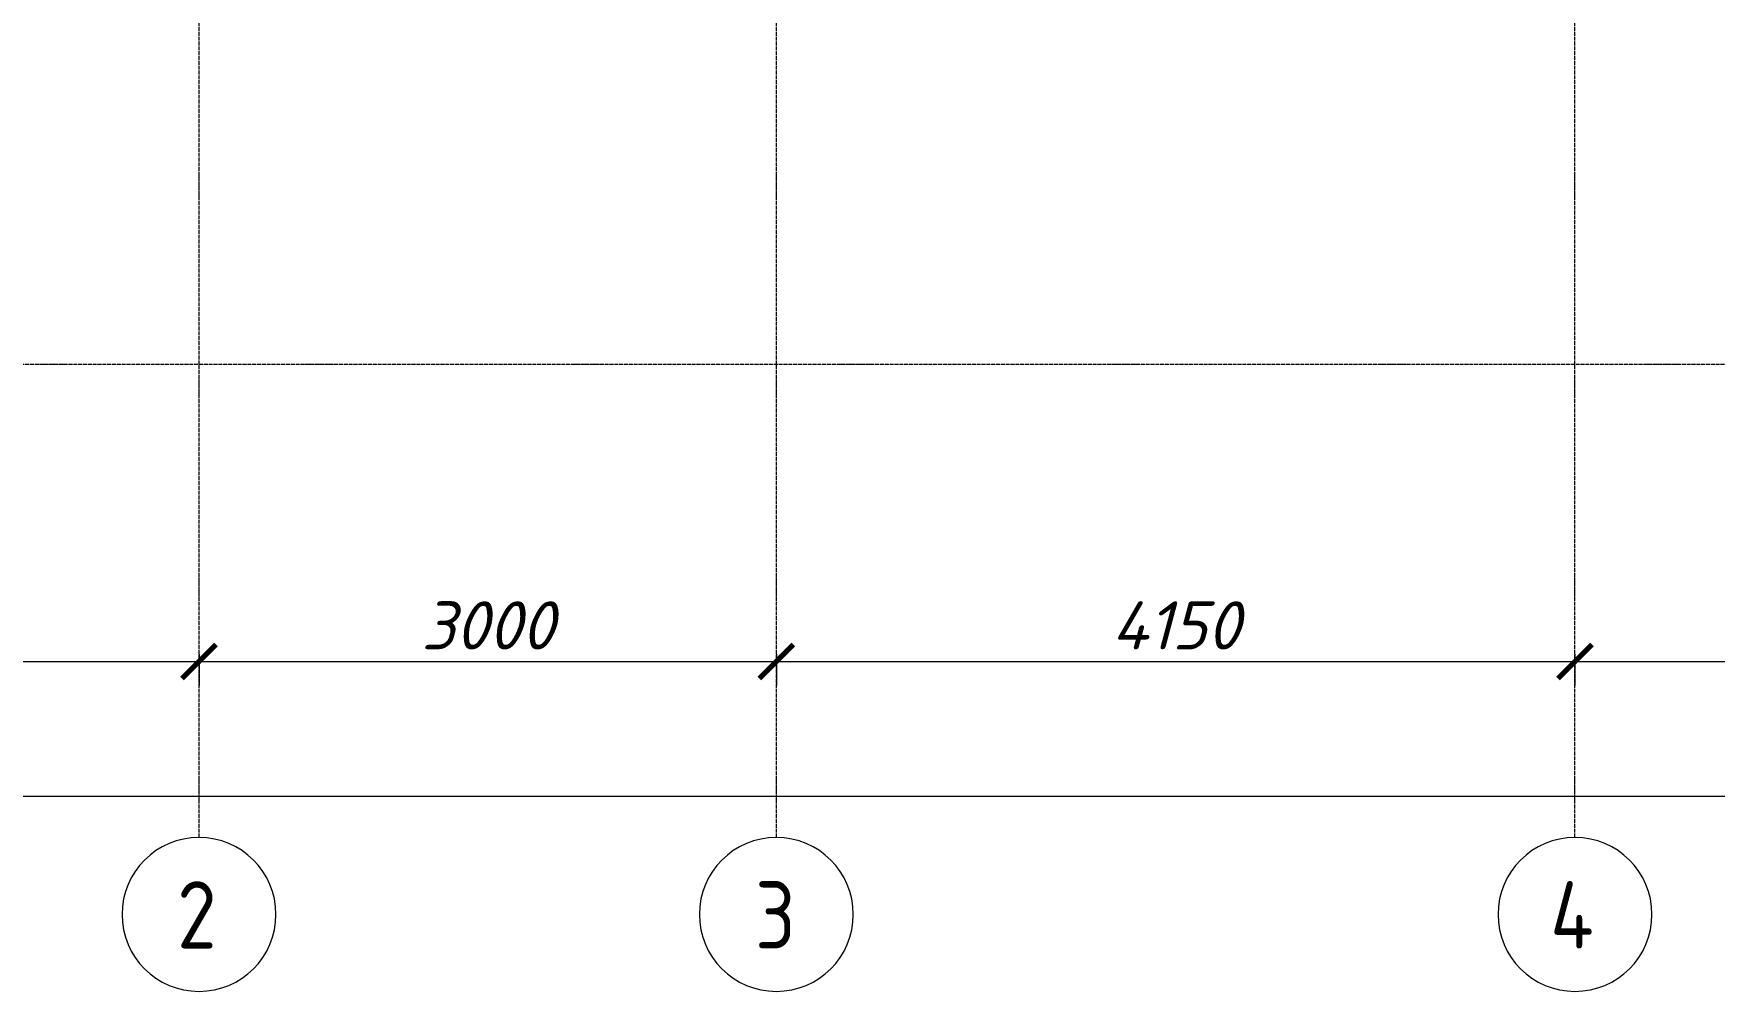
# Model space of a CAD drawing. Header units: millimetres. Extents: x 749182 to 2267578, y 70462 to 311449.
# Drawn here: x 1957921 to 1966654, y 70513 to 75491 of the extents above; entities that cross this region are included whole.
import ezdxf

# ---------------------------------------------------------------- set-up
doc = ezdxf.new("R2010")
doc.units = ezdxf.units.MM
doc.linetypes.add('ADSK_Линия сетки', pattern=[25, 20, -2.5, 0, -2.5])
doc.linetypes.add('осеваяX2', pattern=[4, 2.5, -0.5, 0.5, -0.5])
doc.layers.get('Defpoints').update_dxf_attribs({"color": 255})
doc.layers.add('Оси', color=165, linetype='осеваяX2', lineweight=13)
doc.layers.add('размеры', color=7, linetype='Continuous', lineweight=9)
doc.styles.add('М2', font='isocpeui.ttf')
doc.dimstyles.new('SPDS 1_100', dxfattribs={"dimscale": 100, "dimtxt": 2.5, "dimasz": 1.77, "dimexe": 1.25, "dimexo": 0.625, "dimtad": 1, "dimdec": 0, "dimrnd": 0.001, "dimzin": 9, "dimtxsty": 'М2', "dimblk": 'ARCHTICK', "dimcen": 2.5, "dimdle": 2, "dimclrt": 256, "dimadec": 0, "dimazin": 2, "dimtfac": 0.75, "dimtdec": 0, "dimtmove": 1, "dimatfit": 3, "dimfxl": 0, "dimtolj": 1, "dimlwd": 9, "dimlwe": 9, "dimarcsym": 0})

# ---------------------------------------------------------------- blocks, each defined once
blk = doc.blocks.new('Ось сетки - Круг_Ø8 мм-6577-01 План 1-го этажа маркировочный')
at = {"layer": 'Оси', "linetype": 'Continuous', "lineweight": 20}
for start, end in [(360, 180), (180, 360)]:
    blk.add_arc((0, 0), 4, start, end, dxfattribs=at)
blk = doc.blocks.new('_ArchTick')
at = {"color": 0, "linetype": 'ByBlock', "const_width": 0.15}
blk.add_lwpolyline([(-0.5, -0.5), (0.5, 0.5)], dxfattribs=at)
blk = doc.blocks.new('*D2872')
at = {"layer": 'Defpoints', "color": 0, "lineweight": 20, "transparency": 16777216}
for p in [(1952280.1, 72328.1), (1958780.1, 72328.1), (1958780.1, 72228.1)]:
    blk.add_point(p, dxfattribs=at)
at = {"layer": 'размеры', "color": 0, "lineweight": 9, "transparency": 16777216}
for p, q in [((1952280.1, 72265.6), (1952280.1, 72103.1)), ((1958780.1, 72265.6), (1958780.1, 72103.1)), ((1952080.1, 72228.1), (1958980.1, 72228.1))]:
    blk.add_line(p, q, dxfattribs=at)
at = {"layer": 'размеры', "color": 0, "lineweight": 9, "transparency": 16777216, "xscale": 177, "yscale": 177, "zscale": 177, "rotation": 180}
blk.add_blockref('_ArchTick', (1952280.1, 72228.1), dxfattribs=at)
at = {"layer": 'размеры', "color": 0, "lineweight": 9, "transparency": 16777216, "xscale": 177, "yscale": 177, "zscale": 177}
blk.add_blockref('_ArchTick', (1958780.1, 72228.1), dxfattribs=at)
at = {"layer": 'размеры', "lineweight": 20, "transparency": 16777216, "insert": (1955530.1, 72415.6), "char_height": 250, "width": 605.475, "attachment_point": 5, "style": 'М2'}
blk.add_mtext('\\A1;6500', dxfattribs=at)
blk = doc.blocks.new('*D2873')
at = {"layer": 'Defpoints', "color": 0, "lineweight": 20, "transparency": 16777216}
for p in [(1958780.1, 72328.1), (1961780.1, 72328.1), (1961780.1, 72228.1)]:
    blk.add_point(p, dxfattribs=at)
at = {"layer": 'размеры', "color": 0, "lineweight": 9, "transparency": 16777216}
for p, q in [((1958780.1, 72265.6), (1958780.1, 72103.1)), ((1961780.1, 72265.6), (1961780.1, 72103.1)), ((1958580.1, 72228.1), (1961980.1, 72228.1))]:
    blk.add_line(p, q, dxfattribs=at)
at = {"layer": 'размеры', "color": 0, "lineweight": 9, "transparency": 16777216, "xscale": 177, "yscale": 177, "zscale": 177, "rotation": 180}
blk.add_blockref('_ArchTick', (1958780.1, 72228.1), dxfattribs=at)
at = {"layer": 'размеры', "color": 0, "lineweight": 9, "transparency": 16777216, "xscale": 177, "yscale": 177, "zscale": 177}
blk.add_blockref('_ArchTick', (1961780.1, 72228.1), dxfattribs=at)
at = {"layer": 'размеры', "lineweight": 20, "transparency": 16777216, "insert": (1960280.1, 72415.6), "char_height": 250, "width": 605.475, "attachment_point": 5, "style": 'М2'}
blk.add_mtext('\\A1;3000', dxfattribs=at)
blk = doc.blocks.new('*D2874')
at = {"layer": 'Defpoints', "color": 0, "lineweight": 20, "transparency": 16777216}
for p in [(1961780.1, 72328.1), (1965930.1, 72328.1), (1965930.1, 72228.1)]:
    blk.add_point(p, dxfattribs=at)
at = {"layer": 'размеры', "color": 0, "lineweight": 9, "transparency": 16777216}
for p, q in [((1961780.1, 72265.6), (1961780.1, 72103.1)), ((1965930.1, 72265.6), (1965930.1, 72103.1)), ((1961580.1, 72228.1), (1966130.1, 72228.1))]:
    blk.add_line(p, q, dxfattribs=at)
at = {"layer": 'размеры', "color": 0, "lineweight": 9, "transparency": 16777216, "xscale": 177, "yscale": 177, "zscale": 177, "rotation": 180}
blk.add_blockref('_ArchTick', (1961780.1, 72228.1), dxfattribs=at)
at = {"layer": 'размеры', "color": 0, "lineweight": 9, "transparency": 16777216, "xscale": 177, "yscale": 177, "zscale": 177}
blk.add_blockref('_ArchTick', (1965930.1, 72228.1), dxfattribs=at)
at = {"layer": 'размеры', "lineweight": 20, "transparency": 16777216, "insert": (1963855.1, 72415.6), "char_height": 250, "width": 580.928, "attachment_point": 5, "style": 'М2'}
blk.add_mtext('\\A1;4150', dxfattribs=at)
blk = doc.blocks.new('*D2875')
at = {"layer": 'Defpoints', "color": 0, "lineweight": 20, "transparency": 16777216}
for p in [(1965930.1, 72328.1), (1968930.1, 72328.1), (1968930.1, 72228.1)]:
    blk.add_point(p, dxfattribs=at)
at = {"layer": 'размеры', "color": 0, "lineweight": 9, "transparency": 16777216}
for p, q in [((1965930.1, 72265.6), (1965930.1, 72103.1)), ((1968930.1, 72265.6), (1968930.1, 72103.1)), ((1965730.1, 72228.1), (1969130.1, 72228.1))]:
    blk.add_line(p, q, dxfattribs=at)
at = {"layer": 'размеры', "color": 0, "lineweight": 9, "transparency": 16777216, "xscale": 177, "yscale": 177, "zscale": 177, "rotation": 180}
blk.add_blockref('_ArchTick', (1965930.1, 72228.1), dxfattribs=at)
at = {"layer": 'размеры', "color": 0, "lineweight": 9, "transparency": 16777216, "xscale": 177, "yscale": 177, "zscale": 177}
blk.add_blockref('_ArchTick', (1968930.1, 72228.1), dxfattribs=at)
at = {"layer": 'размеры', "lineweight": 20, "transparency": 16777216, "insert": (1967430.1, 72415.6), "char_height": 250, "width": 605.475, "attachment_point": 5, "style": 'М2'}
blk.add_mtext('\\A1;3000', dxfattribs=at)
blk = doc.blocks.new('*D2891')
at = {"layer": 'Defpoints', "color": 0, "lineweight": 20, "transparency": 16777216}
for p in [(1952280.1, 71628.1), (2014130.1, 71628.1), (2014130.1, 71528.1)]:
    blk.add_point(p, dxfattribs=at)
at = {"layer": 'размеры', "color": 0, "lineweight": 9, "transparency": 16777216}
for p, q in [((1952280.1, 71565.6), (1952280.1, 71403.1)), ((2014130.1, 71565.6), (2014130.1, 71403.1)), ((1952080.1, 71528.1), (2014330.1, 71528.1))]:
    blk.add_line(p, q, dxfattribs=at)
at = {"layer": 'размеры', "color": 0, "lineweight": 9, "transparency": 16777216, "xscale": 177, "yscale": 177, "zscale": 177, "rotation": 180}
blk.add_blockref('_ArchTick', (1952280.1, 71528.1), dxfattribs=at)
at = {"layer": 'размеры', "color": 0, "lineweight": 9, "transparency": 16777216, "xscale": 177, "yscale": 177, "zscale": 177}
blk.add_blockref('_ArchTick', (2014130.1, 71528.1), dxfattribs=at)
at = {"layer": 'размеры', "lineweight": 20, "transparency": 16777216, "insert": (1983205.1, 71715.6), "char_height": 250, "width": 711.842, "attachment_point": 5, "style": 'М2'}
blk.add_mtext('\\A1;61850', dxfattribs=at)

msp = doc.modelspace()

# ---------------------------------------------------------------- linework, layer by layer
at = {"layer": 'Оси', "linetype": 'ADSK_Линия сетки'}
for p, q in [((1958780.1361, 71313.2448), (1958780.1361, 120038.4712)), ((1961780.1361, 71313.2448), (1961780.1361, 120038.4712)), ((1965930.1361, 71313.2448), (1965930.1361, 97285.4199)), ((1947134.001, 73773.407), (1992562.5817, 73773.407))]:
    msp.add_line(p, q, dxfattribs=at)

# ---------------------------------------------------------------- block references
at = {"layer": 'Оси', "lineweight": 20, "xscale": 99.99999999999993, "yscale": 99.99999999999993, "zscale": 99.99999999999993}
for p in [(1958780.1361, 70913.2448), (1961780.1361, 70913.2448), (1965930.1361, 70913.2448)]:
    msp.add_blockref('Ось сетки - Круг_Ø8 мм-6577-01 План 1-го этажа маркировочный', p, dxfattribs=at)

# ---------------------------------------------------------------- texts
at = {"layer": 'Оси', "char_height": 350, "attachment_point": 1, "style": 'М2'}
for s, insert, width in [('\\fGOST Common|b0|i0|c204|p34|;\\W.9;2', (1958666.3555, 71085.7782), 274.177125), ('\\fGOST Common|b0|i0|c204|p34|;\\W.9;3', (1961669.0555, 71085.7782), 266.961937), ('\\fGOST Common|b0|i0|c204|p34|;\\W.9;4', (1965801.5055, 71085.7782), 310.253062)]:
    msp.add_mtext(s, dxfattribs=dict(at, insert=insert, width=width))

# ---------------------------------------------------------------- dimensions: what is measured, and where the dimension line sits
at = {"layer": 'размеры', "lineweight": 20}
for base, p1, p2, picture, middle in [((1958780.1361, 72228.1439), (1952280.1361, 72328.1288), (1958780.1361, 72328.1288), '*D2872', (1955530.1361, 72415.6439)), ((1961780.1361, 72228.1439), (1958780.1361, 72328.1288), (1961780.1361, 72328.1288), '*D2873', (1960280.1361, 72415.6439)), ((1965930.1361, 72228.1439), (1961780.1361, 72328.1288), (1965930.1361, 72328.1288), '*D2874', (1963855.1361, 72415.6439)), ((1968930.1361, 72228.1439), (1965930.1361, 72328.1288), (1968930.1361, 72328.1288), '*D2875', (1967430.1361, 72415.6439)), ((2014130.1361, 71528.1439), (1952280.1361, 71628.1288), (2014130.1361, 71628.1288), '*D2891', (1983205.1361, 71715.6439))]:
    dim = msp.add_linear_dim(base=base, p1=p1, p2=p2, dimstyle='SPDS 1_100', dxfattribs=at)
    dim.commit()
    dim.dimension.update_dxf_attribs({"geometry": picture, "text_midpoint": middle})

doc.saveas('drawing.dxf')
